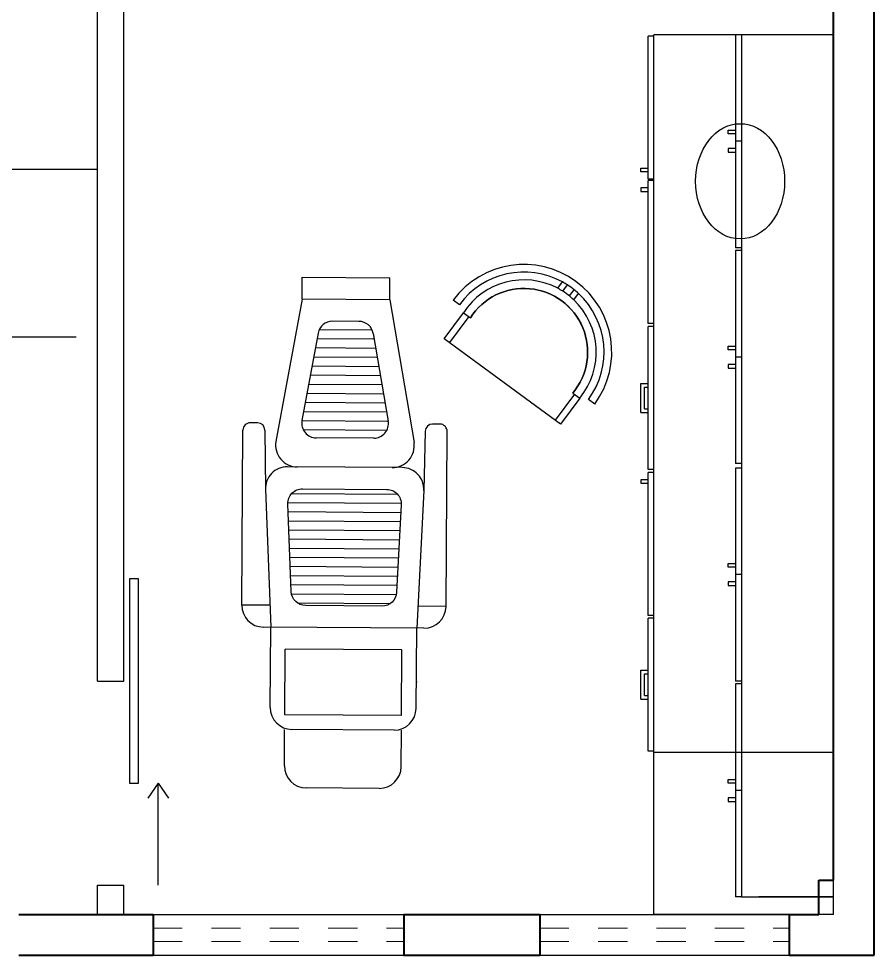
# Model space of a CAD drawing. Header units: millimetres. Extents: x 2625.3 to 2681.2, y 1230 to 1238.4.
# Drawn here: x 2678.268 to 2681.199, y 1229.964 to 1233.173 of the extents above; entities that cross this region are included whole.
import ezdxf

# ---------------------------------------------------------------- set-up
doc = ezdxf.new("R2010")
doc.units = ezdxf.units.MM
doc.linetypes.add('HIDDEN', pattern=[0.375, 0.25, -0.125])
doc.layers.add('ALVENARIA', color=5, linetype='Continuous', lineweight=40)
doc.layers.add('ESQUADRIA', color=7, linetype='Continuous', lineweight=18)
doc.layers.add('LAYOUT', color=253, linetype='Continuous')
doc.layers.add('SOLEIRAS', color=1, linetype='Continuous')

# ---------------------------------------------------------------- blocks, each defined once
blk = doc.blocks.new('A$C6BC23F72')
for p, q in [((0.045, 3.01), (0.025, 3.01)), ((0.025, 2.52), (0.025, 3.01)), ((0.045, 0), (0.045, 3.015)), ((0.66, 3.015), (0.045, 3.015)), ((0.66, 0), (0.66, 3.015)), ((0, 2.545), (0, 2.5575)), ((0, 2.5575), (0.025, 2.5575)), ((0.025, 2.545), (0, 2.545)), ((0.045, 2.52), (0.025, 2.52)), ((0.045, 2.515), (0.025, 2.515)), ((0.025, 2.025), (0.025, 2.515)), ((0.025, 2.49), (0, 2.49)), ((0, 2.49), (0, 2.4775)), ((0, 2.4775), (0.025, 2.4775)), ((0.045, 2.025), (0.025, 2.025)), ((0.045, 2.015), (0.025, 2.015)), ((0.025, 1.525), (0.025, 2.015)), ((0, 1.72), (0, 1.82)), ((0, 1.82), (0.025, 1.82)), ((0.0125, 1.7325), (0.0125, 1.8075)), ((0.0125, 1.8075), (0.025, 1.8075)), ((0, 1.72), (0.025, 1.72)), ((0.0125, 1.7325), (0.025, 1.7325)), ((0.045, 1.525), (0.025, 1.525)), ((0.045, 1.515), (0.025, 1.515)), ((0.025, 1.025), (0.025, 1.515)), ((0.025, 1.49), (0, 1.49)), ((0, 1.49), (0, 1.4775)), ((0, 1.4775), (0.025, 1.4775)), ((0.045, 1.025), (0.025, 1.025)), ((0.045, 1.015), (0.025, 1.015)), ((0.025, 0.56), (0.025, 1.015)), ((0, 0.7375), (0, 0.8375)), ((0, 0.8375), (0.025, 0.8375)), ((0.0125, 0.75), (0.0125, 0.825)), ((0.0125, 0.825), (0.025, 0.825)), ((0.0125, 0.75), (0.025, 0.75)), ((0, 0.7375), (0.025, 0.7375)), ((0.045, 0.56), (0.025, 0.56)), ((0.66, 0.555), (0.045, 0.555)), ((0.66, 0), (0.045, 0))]:
    blk.add_line(p, q)
blk.add_ellipse((0.3405, 2.5125), major_axis=(0, 0.1975), ratio=0.772152)
blk = doc.blocks.new('A$C52F9410C')
at = {"layer": 'LAYOUT'}
blk.add_blockref('A$C6BC23F72', (0, 0), dxfattribs=at)
blk = doc.blocks.new('A$C02774C90')
at = {"layer": 'LAYOUT'}
for p, q in [((0.025, 2.955), (0.025, 2.59)), ((0.045, 2.955), (0.025, 2.955)), ((0.36, 2.955), (0.045, 2.955)), ((0.045, 2.955), (0.045, 0)), ((0.36, 0), (0.36, 2.955)), ((0, 2.615), (0, 2.6275)), ((0, 2.6275), (0.025, 2.6275)), ((0.025, 2.615), (0, 2.615)), ((0.025, 2.59), (0.025, 2.225)), ((0.045, 2.59), (0.025, 2.59)), ((0.025, 2.565), (0, 2.565)), ((0, 2.565), (0, 2.5525)), ((0, 2.5525), (0.025, 2.5525)), ((0.045, 2.225), (0.025, 2.225)), ((0.025, 2.215), (0.025, 1.85)), ((0.045, 2.215), (0.025, 2.215)), ((0, 1.875), (0, 1.8875)), ((0, 1.8875), (0.025, 1.8875)), ((0.025, 1.875), (0, 1.875)), ((0.025, 1.85), (0.025, 1.485)), ((0.045, 1.85), (0.025, 1.85)), ((0.025, 1.825), (0, 1.825)), ((0, 1.825), (0, 1.8125)), ((0, 1.8125), (0.025, 1.8125)), ((0.045, 1.485), (0.025, 1.485)), ((0.025, 1.47), (0.025, 1.105)), ((0.045, 1.47), (0.025, 1.47)), ((0, 1.13), (0, 1.1425)), ((0, 1.1425), (0.025, 1.1425)), ((0.025, 1.13), (0, 1.13)), ((0.025, 1.105), (0.025, 0.74)), ((0.045, 1.105), (0.025, 1.105)), ((0.025, 1.08), (0, 1.08)), ((0, 1.08), (0, 1.0675)), ((0, 1.0675), (0.025, 1.0675)), ((0.045, 0.74), (0.025, 0.74)), ((0.025, 0.73), (0.025, 0.365)), ((0.045, 0.73), (0.025, 0.73)), ((0, 0.39), (0, 0.4025)), ((0, 0.4025), (0.025, 0.4025)), ((0.025, 0.39), (0, 0.39)), ((0.025, 0.365), (0.025, 0)), ((0.045, 0.365), (0.025, 0.365)), ((0.025, 0.34), (0, 0.34)), ((0, 0.34), (0, 0.3275)), ((0, 0.3275), (0.025, 0.3275)), ((0.045, 0), (0.025, 0)), ((0.045, 0), (0.36, 0)), ((0.36, 0), (0.105, 0))]:
    blk.add_line(p, q, dxfattribs=at)
blk = doc.blocks.new('*X40')
at = {"color": 0}
for p, q in [((91.0625, 15.9036), (91.0625, 16.1901)), ((91.0938, 15.8992), (91.0938, 16.1945)), ((91.125, 15.9048), (91.125, 16.189)), ((91.1562, 15.9103), (91.1562, 16.1834)), ((91.1875, 15.9158), (91.1875, 16.1779)), ((91.2188, 15.9214), (91.2188, 16.1723)), ((91.25, 15.9269), (91.25, 16.1668)), ((91.2812, 15.9325), (91.2812, 16.1612)), ((91.3125, 15.938), (91.3125, 16.1557)), ((91.3438, 15.9436), (91.3438, 16.1501)), ((91.375, 15.9491), (91.375, 16.1446)), ((91.4062, 15.9565), (91.4062, 16.1372))]:
    blk.add_line(p, q, dxfattribs=at)
blk = doc.blocks.new('*X39')
at = {"color": 0}
for p, q in [((90.5, 15.8673), (90.5, 16.2265)), ((90.5312, 15.8653), (90.5312, 16.2284)), ((90.5625, 15.8638), (90.5625, 16.2299)), ((90.5938, 15.8624), (90.5938, 16.2313)), ((90.625, 15.861), (90.625, 16.2327)), ((90.6562, 15.8596), (90.6562, 16.2341)), ((90.6875, 15.8582), (90.6875, 16.2355)), ((90.7188, 15.8567), (90.7188, 16.237)), ((90.75, 15.8553), (90.75, 16.2384)), ((90.7812, 15.8539), (90.7812, 16.2398)), ((90.8125, 15.8527), (90.8125, 16.241)), ((90.8438, 15.866), (90.8438, 16.2277)), ((90.4688, 15.8876), (90.4688, 16.2061))]:
    blk.add_line(p, q, dxfattribs=at)
blk = doc.blocks.new('A$C3EAC3D19')
at = {"layer": 'LAYOUT'}
for p, q in [((0.2071, 1.6768), (0.2076, 1.7518)), ((0.2076, 1.7518), (0.5076, 1.7498)), ((0.5071, 1.6748), (0.5076, 1.7498)), ((0.2071, 1.6768), (0.1171, 1.1888)), ((0.5071, 1.6748), (0.2071, 1.6768)), ((0.5071, 1.6748), (0.5905, 1.1856)), ((0.4018, 1.6005), (0.3113, 1.6011)), ((0.2618, 1.5602), (0.2066, 1.2605)), ((0.4508, 1.5589), (0.502, 1.2586)), ((0.0546, 1.2528), (0.0292, 1.253)), ((0, 0.6282), (0.0041, 1.2282)), ((0.0794, 1.2281), (0.0812, 1.0242)), ((0.6287, 1.2244), (0.6241, 1.0206)), ((0.6792, 1.2486), (0.6538, 1.2488)), ((0.7, 0.6235), (0.704, 1.2235)), ((0.4523, 1.2002), (0.2554, 1.2015)), ((0.5497, 1.0995), (0.1567, 1.1021)), ((0.5158, 1.0997), (0.1906, 1.1019)), ((0.0812, 1.0242), (0.0995, 0.5525)), ((0.6241, 1.0206), (0.5995, 0.5491)), ((0.0966, 0.6275), (0, 0.6282)), ((0.7, 0.6235), (0.6034, 0.6241)), ((0.6245, 0.549), (0.0745, 0.5527)), ((0.0976, 0.2775), (0.0995, 0.5525)), ((0.5976, 0.2741), (0.5995, 0.5491)), ((0.1475, 0.2522), (0.149, 0.4772)), ((0.549, 0.4745), (0.149, 0.4772)), ((0.5475, 0.2495), (0.549, 0.4745)), ((0.5992, 0.3665), (0.5974, 0.3567)), ((0.5475, 0.2495), (0.1475, 0.2522)), ((0.1463, 0.0772), (0.1471, 0.2022)), ((0.5221, 0.1997), (0.1721, 0.202)), ((0.5463, 0.0745), (0.5471, 0.1995)), ((0.4708, 0), (0.2208, 0.0017))]:
    blk.add_line(p, q, dxfattribs=at)
blk.add_lwpolyline([(0.1698, 0.6748), (0.1582, 0.9749, -0.427581), (0.2085, 1.0268), (0.4969, 1.0248, -0.427581), (0.5465, 0.9722), (0.5308, 0.6723, -0.400971), (0.4805, 0.6249), (0.2194, 0.6267, -0.400971)], format="xyb", close=True, dxfattribs=at)
for centre, radius, start, end in [((0.311, 1.5511), 0.05, 89.6131, 169.5501), ((0.4015, 1.5505), 0.05, 9.6762, 89.6131), ((0.0291, 1.228), 0.025, 89.6131, 179.6131), ((0.0544, 1.2278), 0.025, 0.5071, 89.6131), ((0.2557, 1.2515), 0.05, 169.5501, 269.6131), ((0.4527, 1.2502), 0.05, 269.6131, 9.6762), ((0.6536, 1.2238), 0.025, 89.6131, 178.7192), ((0.679, 1.2236), 0.025, 359.6131, 89.6131), ((0.1911, 1.1769), 0.075, 170.867, 269.6131), ((0.5163, 1.1747), 0.075, 269.6131, 8.3593), ((0.1562, 1.0271), 0.075, 89.6131, 182.2157), ((0.5492, 1.0245), 0.075, 357.0106, 89.6131), ((0.075, 0.6277), 0.075, 179.6131, 269.6131), ((0.625, 0.624), 0.075, 269.6131, 359.6131), ((0.1726, 0.277), 0.075, 179.6131, 269.6131), ((0.5226, 0.2747), 0.075, 269.6131, 359.6131), ((0.2213, 0.0767), 0.075, 179.6131, 269.6131), ((0.4713, 0.075), 0.075, 269.6131, 359.6131)]:
    blk.add_arc(centre, radius, start, end, dxfattribs=at)
at = {"layer": 'LAYOUT', "xscale": -1, "rotation": 269.6131484374406}
for name in ['*X40', '*X39']:
    blk.add_blockref(name, (-16.3073, -89.7235), dxfattribs=at)
blk = doc.blocks.new('A$C0C0C0BA7')
at = {"layer": 'LAYOUT'}
for p, q in [((0.2644, 0.3694), (0.2649, 0.3965)), ((0.2843, 0.3715), (0.2847, 0.3984)), ((0.3119, 0.3718), (0.3124, 0.3986)), ((0.3317, 0.3701), (0.3322, 0.3971)), ((0.0264, 0.1246), (0, 0.1246)), ((0.0536, 0.1107), (0.0829, 0.1107)), ((0.076, 0.1107), (0.076, 0)), ((0.5185, 0.1107), (0.5478, 0.1107)), ((0.5253, 0.1107), (0.5253, 0)), ((0.6014, 0.1246), (0.575, 0.1246))]:
    blk.add_line(p, q, dxfattribs=at)
blk.add_lwpolyline([(0.0536, 0), (0.0536, 0.1107), (0.0829, 0.1107, -1.065895), (0.5185, 0.1107), (0.5478, 0.1107), (0.5478, 0)], format="xyb", close=True, dxfattribs=at)
for radius, start, end in [(0.3007, 0, 180), (0.2743, 97.5004, 180), (0.2743, 93.3377, 97.5004), (0.2743, 87.5501, 93.3377), (0.2743, 83.4058, 87.5501), (0.2743, 0, 83.4058), (0.2475, 98.4294, 183.2215), (0.2475, 93.8089, 98.4294), (0.2475, 87.3933, 93.8089), (0.2475, 82.7978, 87.3933), (0.2475, 356.7785, 82.7978), (0.2182, 356.3461, 183.6539)]:
    blk.add_arc((0.3007, 0.1246), radius, start, end, dxfattribs=at)
blk = doc.blocks.new('A$C765F47DF')
at = {"layer": 'LAYOUT'}
for p, q in [((0, 2.09), (0, 0.835)), ((0, 2.09), (0.5, 2.09)), ((0.5, 0.835), (0.5, 2.09)), ((0.52, 2.085), (0.5, 2.085)), ((0.52, 1.665), (0.52, 2.085)), ((0.545, 1.7025), (0.52, 1.7025)), ((0.545, 1.69), (0.545, 1.7025)), ((0.52, 1.69), (0.545, 1.69)), ((0.52, 1.665), (0.5, 1.665)), ((0.52, 1.655), (0.5, 1.655)), ((0.52, 1.25), (0.52, 1.655)), ((0.107, 1.35), (0.322, 1.35)), ((0.057, 1.3), (0.057, 0.965)), ((0.372, 1.3), (0.372, 0.965)), ((0.545, 1.2875), (0.52, 1.2875)), ((0.545, 1.275), (0.545, 1.2875)), ((0.52, 1.275), (0.545, 1.275)), ((0.52, 1.25), (0.5, 1.25)), ((0.52, 1.245), (0.5, 1.245)), ((0.52, 0.84), (0.52, 1.245)), ((0.52, 1.22), (0.545, 1.22)), ((0.545, 1.22), (0.545, 1.2075)), ((0.545, 1.2075), (0.52, 1.2075)), ((0.107, 0.915), (0.322, 0.915)), ((0, 0.835), (0.5, 0.835)), ((0, 0.835), (0, 0)), ((0.52, 0.84), (0.5, 0.84)), ((0.5, 0.835), (0.5, 0)), ((0.6246, 0.6918), (0.6246, 0.7182)), ((0.6107, 0.6421), (0.5, 0.6421)), ((0.6107, 0.6646), (0.6107, 0.6353)), ((0.8694, 0.4538), (0.8965, 0.4533)), ((0.8715, 0.4339), (0.8984, 0.4335)), ((0.8701, 0.3865), (0.8971, 0.386)), ((0.8718, 0.4062), (0.8986, 0.4058)), ((0.6107, 0.1929), (0.5, 0.1929)), ((0.6107, 0.1997), (0.6107, 0.1704)), ((0.6246, 0.1168), (0.6246, 0.1432)), ((0.5, 0), (0, 0))]:
    blk.add_line(p, q, dxfattribs=at)
blk.add_lwpolyline([(0.5, 0.6646), (0.6107, 0.6646), (0.6107, 0.6353, -1.065895), (0.6107, 0.1997), (0.6107, 0.1704), (0.5, 0.1704)], format="xyb", close=True, dxfattribs=at)
for centre, radius, start, end in [((0.107, 1.3), 0.05, 90, 180), ((0.322, 1.3), 0.05, 0, 90), ((0.107, 0.965), 0.05, 180, 270), ((0.322, 0.965), 0.05, 270, 0), ((0.6246, 0.4175), 0.3007, 270, 90), ((0.6246, 0.4175), 0.2743, 7.5004, 90), ((0.6246, 0.4175), 0.2475, 8.4294, 93.2215), ((0.6246, 0.4175), 0.2182, 266.3461, 93.6539), ((0.6246, 0.4175), 0.2475, 3.8089, 8.4294), ((0.6246, 0.4175), 0.2743, 3.3377, 7.5004), ((0.6246, 0.4175), 0.2475, 357.3933, 3.8089), ((0.6246, 0.4175), 0.2743, 357.5501, 3.3377), ((0.6246, 0.4175), 0.2475, 266.7785, 352.7978), ((0.6246, 0.4175), 0.2743, 270, 353.4058), ((0.6246, 0.4175), 0.2475, 352.7978, 357.3933), ((0.6246, 0.4175), 0.2743, 353.4058, 357.5501)]:
    blk.add_arc(centre, radius, start, end, dxfattribs=at)

msp = doc.modelspace()

# ---------------------------------------------------------------- linework, layer by layer
for p, q in [((2678.6285, 1230.9037), (2678.6285, 1234.8372)), ((2678.5385, 1230.9037), (2678.5385, 1234.7472)), ((2678.4654, 1232.0819), (2678.0982, 1232.0819)), ((2678.5385, 1230.9037), (2678.6285, 1230.9037)), ((2678.746, 1230.5537), (2678.7102, 1230.5027)), ((2678.746, 1230.2037), (2678.746, 1230.5537)), ((2678.746, 1230.5537), (2678.7817, 1230.5027)), ((2678.5385, 1230.2037), (2678.6285, 1230.2037)), ((2678.5385, 1230.1037), (2678.5385, 1230.2037)), ((2678.6285, 1230.1037), (2678.6285, 1230.2037))]:
    msp.add_line(p, q)
msp.add_lwpolyline([(2678.6785, 1231.2537), (2678.6485, 1231.2537), (2678.6485, 1230.5537), (2678.6785, 1230.5537), (2678.6785, 1231.2537)])
at = {"layer": 'ALVENARIA'}
for p, q in [((2681.1995, 1229.9637), (2681.1995, 1238.1827)), ((2681.0595, 1230.2207), (2681.0595, 1237.5917)), ((2681.0095, 1230.1037), (2681.0095, 1230.2207)), ((2681.0095, 1230.2207), (2681.0595, 1230.2207)), ((2678.2685, 1230.1037), (2678.7285, 1230.1037)), ((2678.7285, 1230.1037), (2678.7285, 1229.9637)), ((2679.5875, 1230.1037), (2680.0535, 1230.1037)), ((2679.5875, 1230.1037), (2679.5875, 1229.9637)), ((2680.0535, 1230.1037), (2680.0535, 1229.9637)), ((2680.9085, 1230.1037), (2681.0095, 1230.1037)), ((2680.9085, 1230.1037), (2680.9085, 1229.9637)), ((2678.2685, 1229.9637), (2678.7285, 1229.9637)), ((2679.5875, 1229.9637), (2680.0535, 1229.9637)), ((2680.9085, 1229.9637), (2681.1995, 1229.9637))]:
    msp.add_line(p, q, dxfattribs=at)
at = {"layer": 'ESQUADRIA', "linetype": 'HIDDEN', "ltscale": 0.2}
for p, q in [((2678.7285, 1230.0571), (2679.5875, 1230.0571)), ((2680.0535, 1230.0571), (2680.9085, 1230.0571)), ((2678.7285, 1230.0104), (2679.5875, 1230.0104)), ((2680.0535, 1230.0104), (2680.9085, 1230.0104))]:
    msp.add_line(p, q, dxfattribs=at)
at = {"layer": 'SOLEIRAS', "color": 43}
for p, q in [((2678.7285, 1230.1037), (2679.5875, 1230.1037)), ((2680.0535, 1230.1037), (2680.9085, 1230.1037)), ((2678.7285, 1229.9637), (2679.5875, 1229.9637)), ((2680.0535, 1229.9637), (2680.9085, 1229.9637))]:
    msp.add_line(p, q, dxfattribs=at)

# ---------------------------------------------------------------- block references
at = {"rotation": 180}
msp.add_blockref('A$C765F47DF', (2678.5385, 1234.7472), dxfattribs=at)
for name, p in [('A$C52F9410C', (2680.3995, 1230.1037)), ('A$C02774C90', (2680.6995, 1230.1637)), ('A$C3EAC3D19', (2679.0323, 1230.5356))]:
    msp.add_blockref(name, p)
at = {"layer": 'LAYOUT', "rotation": 323.6806650501138}
msp.add_blockref('A$C0C0C0BA7', (2679.6833, 1232.1086), dxfattribs=at)

doc.saveas('drawing.dxf')
